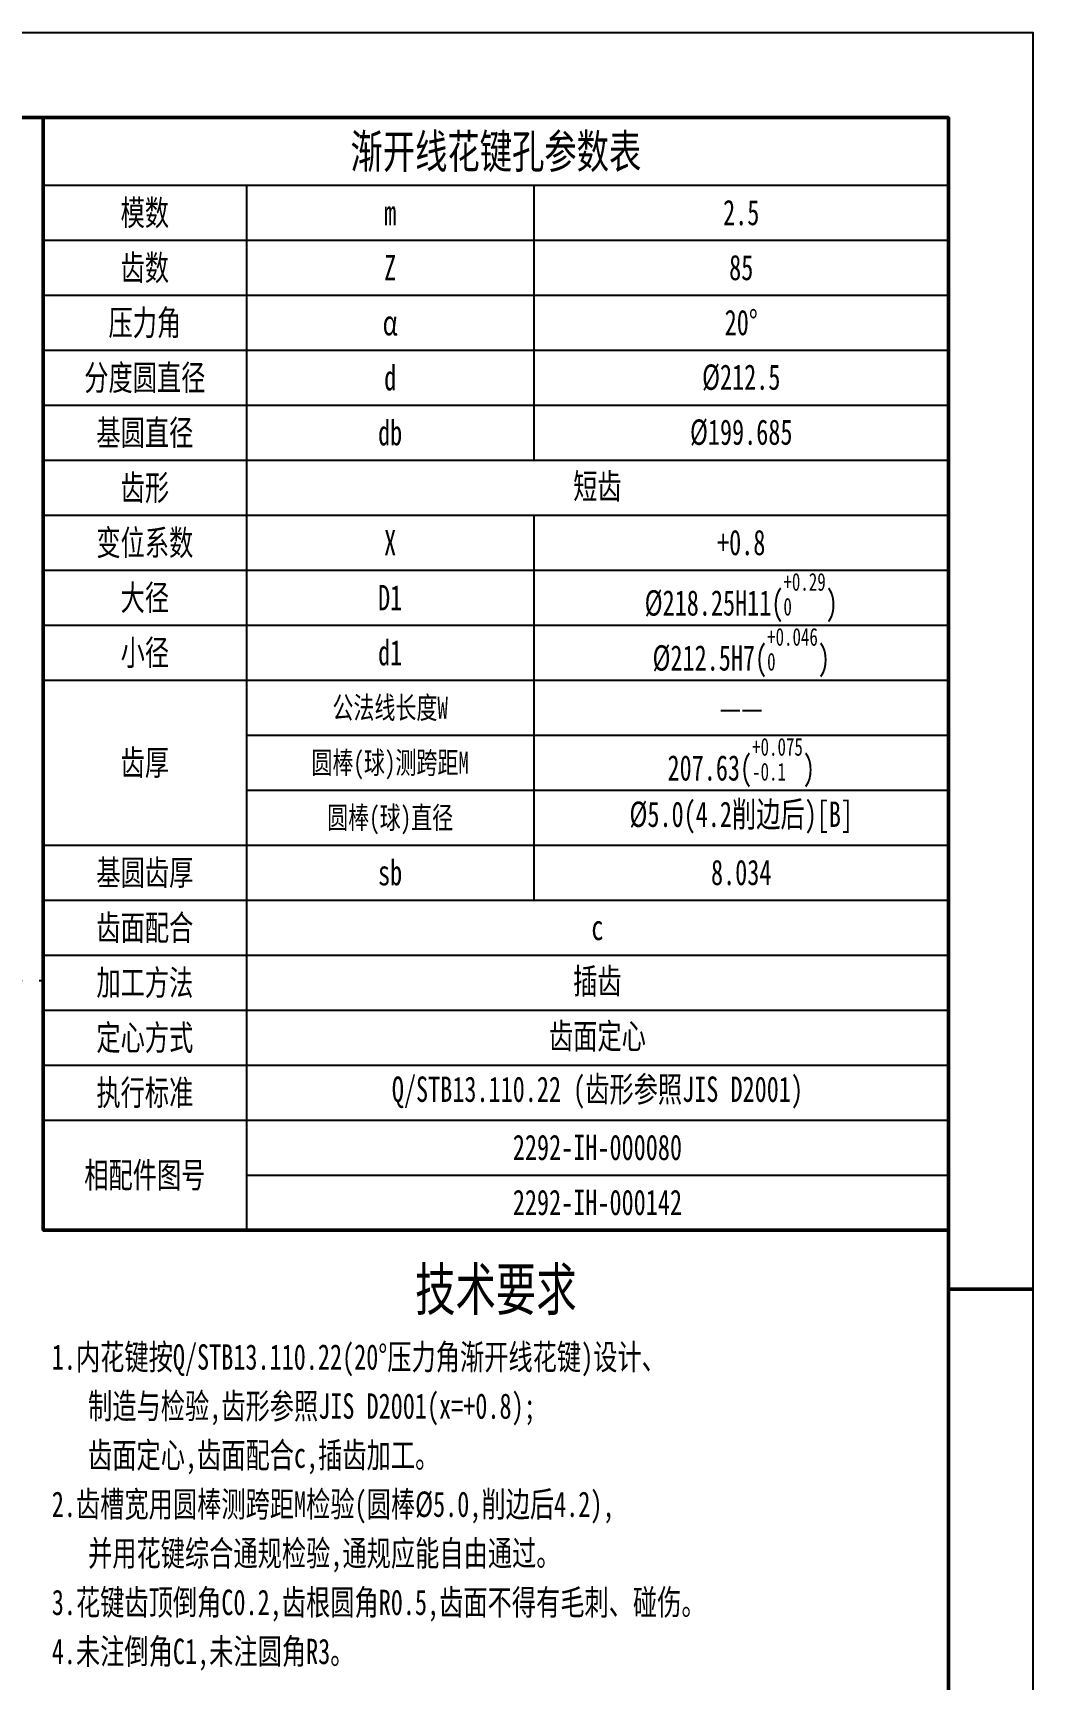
# Model space of a CAD drawing. Header units: millimetres. Extents: x 0 to 840, y 0 to 594.
# Drawn here: x 603.5 to 840, y 204.9 to 594 of the extents above; entities that cross this region are included whole.
import ezdxf
from ezdxf.enums import TextEntityAlignment as Align

# ---------------------------------------------------------------- set-up
doc = ezdxf.new("R2010")
doc.units = ezdxf.units.MM
doc.linetypes.add('GB_CENTER', pattern=[33, 24, -4, 1, -4])
for name, color, linetype, lineweight in [('中心线', 1, 'GB_CENTER', 25), ('图框', 7, 'Continuous', 50), ('图框细', 7, 'Continuous', 25), ('文字', 7, 'Continuous', 25)]:
    doc.layers.add(name, color=color, linetype=linetype, lineweight=lineweight)
doc.styles.add('HZ', font='simfang.ttf', dxfattribs={"width": 0.7})

msp = doc.modelspace()

# ---------------------------------------------------------------- linework, layer by layer
at = {"layer": '中心线'}
msp.add_line((280, 370), (608, 370), dxfattribs=at)
at = {"layer": '图框'}
msp.add_line((820, 297), (840, 297), dxfattribs=at)
for points in [[(50, 20), (820, 20), (820, 574), (50, 574)], [(606, 574), (820, 574), (820, 311), (606, 311)]]:
    msp.add_lwpolyline(points, close=True, dxfattribs=at)
at = {"layer": '图框细'}
for p, q in [((606, 558), (820, 558)), ((654, 558), (654, 311)), ((722, 558), (722, 545)), ((606, 545), (820, 545)), ((722, 545), (722, 532)), ((606, 532), (820, 532)), ((722, 532), (722, 519)), ((606, 519), (820, 519)), ((722, 519), (722, 506)), ((606, 506), (820, 506)), ((722, 506), (722, 493)), ((606, 493), (820, 493)), ((606, 480), (820, 480)), ((722, 480), (722, 467)), ((606, 467), (820, 467)), ((722, 467), (722, 454)), ((606, 454), (820, 454)), ((722, 454), (722, 441)), ((606, 441), (820, 441)), ((722, 441), (722, 428)), ((654, 428), (820, 428)), ((722, 428), (722, 415)), ((654, 415), (820, 415)), ((722, 415), (722, 402)), ((606, 402), (820, 402)), ((722, 402), (722, 389)), ((606, 389), (820, 389)), ((606, 376), (820, 376)), ((606, 363), (820, 363)), ((606, 350), (820, 350)), ((606, 337), (820, 337)), ((654, 324), (820, 324))]:
    msp.add_line(p, q, dxfattribs=at)
msp.add_lwpolyline([(0, 0), (840, 0), (840, 594), (0, 594)], close=True, dxfattribs=at)

# ---------------------------------------------------------------- texts
at = {"layer": '文字', "style": 'HZ', "width": 0.7}
for s, height, p in [('渐开线花键孔参数表', 8, (713, 566)), ('模数', 6, (630, 551.5)), ('m', 6, (688, 551.5)), ('齿数', 6, (630, 538.5)), ('Z', 6, (688, 538.5)), ('压力角', 6, (630, 525.5)), ('α', 6, (688, 525.5)), ('分度圆直径', 6, (630, 512.5)), ('d', 6, (688, 512.5)), ('基圆直径', 6, (630, 499.5)), ('db', 6, (688, 499.5)), ('齿形', 6, (630, 486.5)), ('变位系数', 6, (630, 473.5)), ('X', 6, (688, 473.5)), ('大径', 6, (630, 460.5)), ('D1', 6, (688, 460.5)), ('小径', 6, (630, 447.5)), ('d1', 6, (688, 447.5)), ('公法线长度W', 5.2, (688, 434.5)), ('齿厚', 6, (630, 421.5)), ('圆棒(球)测跨距M', 5.2, (688, 421.5)), ('圆棒(球)直径', 5.2, (688, 408.5)), ('基圆齿厚', 6, (630, 395.5)), ('sb', 6, (688, 395.5)), ('齿面配合', 6, (630, 382.5)), ('加工方法', 6, (630, 369.5)), ('定心方式', 6, (630, 356.5)), ('执行标准', 6, (630, 343.5)), ('相配件图号', 6, (630, 324)), ('技术要求', 10, (713, 297))]:
    msp.add_text(s, height=height, dxfattribs=at).set_placement(p, align=Align.MIDDLE_CENTER)
for s, p in [('1.内花键按Q/STB13.110.22(20°压力角渐开线花键)设计、', (608, 281)), ('   制造与检验,齿形参照JIS D2001(x=+0.8);', (608, 269.4)), ('   齿面定心,齿面配合c,插齿加工。', (608, 257.8)), ('2.齿槽宽用圆棒测跨距M检验(圆棒%%c5.0,削边后4.2),', (608, 246.2)), ('   并用花键综合通规检验,通规应能自由通过。', (608, 234.6)), ('3.花键齿顶倒角C0.2,齿根圆角R0.5,齿面不得有毛刺、碰伤。', (608, 223)), ('4.未注倒角C1,未注圆角R3。', (608, 211.4))]:
    msp.add_text(s, height=6, dxfattribs=at).set_placement(p, align=Align.MIDDLE_LEFT)
at = {"layer": '文字', "char_height": 6, "attachment_point": 5, "style": 'HZ'}
for s, insert in [('2.5', (771, 551.5)), ('85', (771, 538.5)), ('20°', (771, 525.5)), ('%%c212.5', (771, 512.5)), ('%%c199.685', (771, 499.5)), ('短齿', (737, 486.5)), ('+0.8', (771, 473.5)), ('%%c218.25H11(\\H0.7x;\\S+0.29^ 0;\\H1.4286x;)', (771, 460.5)), ('%%c212.5H7(\\H0.7x;\\S+0.046^ 0;\\H1.4286x;)', (771, 447.5)), ('——', (771, 434.5)), ('207.63(\\H0.7x;\\S+0.075^ -0.1;\\H1.4286x;)', (771, 421.5)), ('%%c5.0(4.2削边后)[B]', (771, 408.5)), ('8.034', (771, 395.5)), ('c', (737, 382.5)), ('插齿', (737, 369.5)), ('齿面定心', (737, 356.5)), ('Q/STB13.110.22 (齿形参照JIS D2001)', (737, 343.5)), ('2292-IH-000080', (737, 330.5)), ('2292-IH-000142', (737, 317.5))]:
    msp.add_mtext(s, dxfattribs=dict(at, insert=insert))

doc.saveas('drawing.dxf')
